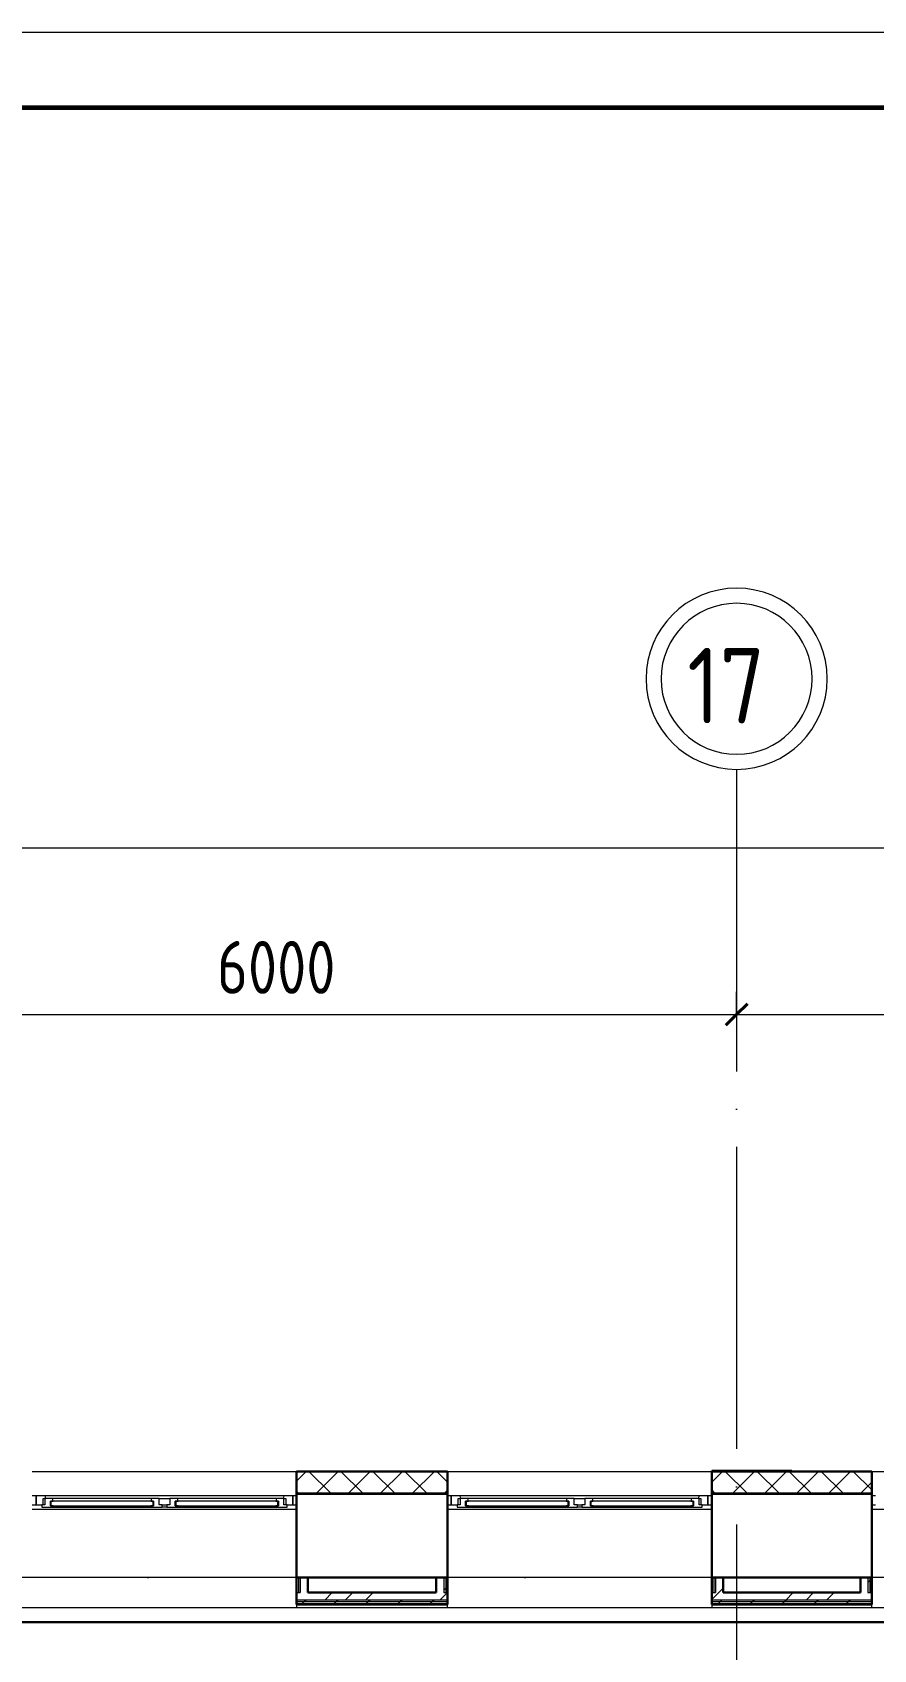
# Model space of a CAD drawing. Header units: millimetres. Extents: x -1073752 to 1436911, y -1379358 to 94781.
# Drawn here: x -1013732 to -1008160, y -871098 to -860388 of the extents above; entities that cross this region are included whole.
import ezdxf

# ---------------------------------------------------------------- set-up
doc = ezdxf.new("R2010")
doc.units = ezdxf.units.MM
doc.linetypes.add('ADSK_Линия сетки', pattern=[25, 20, -2.5, 0, -2.5])
for name, color, linetype, lineweight in [('_ Окна', 7, 'Continuous', 9), ('лс', 5, 'Continuous', 30), ('Ограждение', 252, 'Continuous', 9), ('Окна', 7, 'Continuous', 9), ('Оси', 252, 'Continuous', 9), ('ОФ_рамка', 8, 'Continuous', 60), ('Размеры', 250, 'Continuous', 9), ('Стены внутренние', 7, 'Continuous', 18), ('Стены наружные', 7, 'Continuous', 18), ('Стены штриховка', 7, 'Continuous', 9)]:
    doc.layers.add(name, color=color, linetype=linetype, lineweight=lineweight)
doc.styles.add('GOST Common_2', font='', dxfattribs={"width": 0.9, "height": 250})
doc.styles.add('GOST Common_4', font='', dxfattribs={"height": 7})
doc.styles.get('GOST Common_2').set_extended_font_data('GOST type B')
doc.styles.get('GOST Common_4').set_extended_font_data('GOST 2.304 type A')

# ---------------------------------------------------------------- blocks, each defined once
blk = doc.blocks.new('1 этаж')
at = {"layer": '_ Окна', "color": 251, "true_color": 0x636466}
for p, q in [((-21296, 27396), (-21321, 27396)), ((-21321, 27338), (-21296, 27338)), ((-21296, 27338), (-21296, 27396)), ((-21198, 27362), (-21201, 27362)), ((-21201, 27362), (-21201, 27330)), ((-21201, 27330), (-21198, 27330)), ((-20521, 27362), (-21198, 27362)), ((-21198, 27362), (-21198, 27330)), ((-21198, 27330), (-21198, 27362)), ((-21198, 27330), (-20521, 27330)), ((-20521, 27330), (-20521, 27362)), ((-20521, 27362), (-20521, 27330)), ((-20518, 27362), (-20521, 27362)), ((-20521, 27330), (-20518, 27330)), ((-20518, 27330), (-20518, 27362)), ((-20371, 27362), (-20374, 27362)), ((-20374, 27362), (-20374, 27330)), ((-20374, 27330), (-20371, 27330)), ((-19694, 27362), (-20371, 27362)), ((-20371, 27362), (-20371, 27330)), ((-20371, 27330), (-20371, 27362)), ((-20371, 27330), (-19694, 27330)), ((-19694, 27330), (-19694, 27362)), ((-19694, 27362), (-19694, 27330)), ((-19691, 27362), (-19694, 27362)), ((-19694, 27330), (-19691, 27330)), ((-19691, 27330), (-19691, 27362)), ((-19571, 27396), (-19596, 27396)), ((-19596, 27396), (-19596, 27338)), ((-19596, 27338), (-19571, 27338)), ((-18546, 27396), (-18571, 27396)), ((-18571, 27338), (-18546, 27338)), ((-18546, 27338), (-18546, 27396)), ((-18448, 27362), (-18451, 27362)), ((-18451, 27362), (-18451, 27330)), ((-18451, 27330), (-18448, 27330)), ((-17771, 27362), (-18448, 27362)), ((-18448, 27362), (-18448, 27330)), ((-18448, 27330), (-18448, 27362)), ((-18448, 27330), (-17771, 27330)), ((-17771, 27330), (-17771, 27362)), ((-17771, 27362), (-17771, 27330)), ((-17768, 27362), (-17771, 27362)), ((-17771, 27330), (-17768, 27330)), ((-17768, 27330), (-17768, 27362)), ((-17621, 27362), (-17624, 27362)), ((-17624, 27362), (-17624, 27330)), ((-17624, 27330), (-17621, 27330)), ((-16944, 27362), (-17621, 27362)), ((-17621, 27362), (-17621, 27330)), ((-17621, 27330), (-17621, 27362)), ((-17621, 27330), (-16944, 27330)), ((-16944, 27330), (-16944, 27362)), ((-16944, 27362), (-16944, 27330)), ((-16941, 27362), (-16944, 27362)), ((-16944, 27330), (-16941, 27330)), ((-16941, 27330), (-16941, 27362)), ((-16821, 27396), (-16846, 27396)), ((-16846, 27396), (-16846, 27338)), ((-16846, 27338), (-16821, 27338)), ((-15736, 27396), (-15761, 27396)), ((-15761, 27338), (-15736, 27338))]:
    blk.add_line(p, q, dxfattribs=at)
at = {"layer": '_ Окна', "color": 251, "lineweight": 18, "true_color": 0x636466}
for p, q in [((-21236, 27396), (-21296, 27396)), ((-21296, 27396), (-21296, 27338)), ((-21296, 27338), (-21258, 27338)), ((-21238, 27338), (-21258, 27338)), ((-21258, 27338), (-21258, 27321)), ((-21258, 27321), (-21202, 27321)), ((-21250, 27338), (-21250, 27379)), ((-21250, 27379), (-21238, 27379)), ((-21238, 27379), (-21238, 27338)), ((-21187, 27379), (-21238, 27379)), ((-21232, 27379), (-21236, 27396)), ((-21202, 27321), (-21201, 27322)), ((-21201, 27330), (-21201, 27362)), ((-21201, 27362), (-21183, 27362)), ((-21183, 27330), (-21201, 27330)), ((-21201, 27322), (-21200, 27321)), ((-21200, 27321), (-21185, 27321)), ((-21183, 27362), (-21187, 27379)), ((-21185, 27321), (-21183, 27330)), ((-20531, 27379), (-20536, 27362)), ((-20536, 27362), (-20518, 27362)), ((-20518, 27330), (-20536, 27330)), ((-20536, 27330), (-20533, 27321)), ((-20533, 27321), (-20519, 27321)), ((-20481, 27379), (-20531, 27379)), ((-20519, 27321), (-20518, 27322)), ((-20518, 27362), (-20518, 27330)), ((-20518, 27322), (-20517, 27321)), ((-20517, 27321), (-20461, 27321)), ((-20481, 27338), (-20481, 27379)), ((-20461, 27338), (-20481, 27338)), ((-20461, 27321), (-20461, 27338)), ((-20411, 27338), (-20431, 27338)), ((-20431, 27338), (-20431, 27321)), ((-20431, 27321), (-20375, 27321)), ((-20411, 27379), (-20411, 27338)), ((-20360, 27379), (-20411, 27379)), ((-20375, 27321), (-20374, 27322)), ((-20374, 27330), (-20374, 27362)), ((-20374, 27362), (-20356, 27362)), ((-20356, 27330), (-20374, 27330)), ((-20374, 27322), (-20373, 27321)), ((-20373, 27321), (-20358, 27321)), ((-20356, 27362), (-20360, 27379)), ((-20358, 27321), (-20356, 27330)), ((-19704, 27379), (-19709, 27362)), ((-19709, 27362), (-19691, 27362)), ((-19691, 27330), (-19709, 27330)), ((-19709, 27330), (-19706, 27321)), ((-19706, 27321), (-19692, 27321)), ((-19654, 27379), (-19704, 27379)), ((-19692, 27321), (-19691, 27322)), ((-19691, 27362), (-19691, 27330)), ((-19691, 27322), (-19690, 27321)), ((-19690, 27321), (-19634, 27321)), ((-19655, 27396), (-19660, 27379)), ((-19596, 27396), (-19655, 27396)), ((-19654, 27338), (-19654, 27379)), ((-19654, 27379), (-19642, 27379)), ((-19634, 27338), (-19654, 27338)), ((-19642, 27379), (-19642, 27338)), ((-19634, 27321), (-19634, 27338)), ((-19634, 27338), (-19596, 27338)), ((-19596, 27338), (-19596, 27396)), ((-18486, 27396), (-18546, 27396)), ((-18546, 27396), (-18546, 27338)), ((-18546, 27338), (-18508, 27338)), ((-18488, 27338), (-18508, 27338)), ((-18508, 27338), (-18508, 27321)), ((-18508, 27321), (-18452, 27321)), ((-18500, 27338), (-18500, 27379)), ((-18500, 27379), (-18488, 27379)), ((-18488, 27379), (-18488, 27338)), ((-18437, 27379), (-18488, 27379)), ((-18482, 27379), (-18486, 27396)), ((-18452, 27321), (-18451, 27322)), ((-18451, 27330), (-18451, 27362)), ((-18451, 27362), (-18433, 27362)), ((-18433, 27330), (-18451, 27330)), ((-18451, 27322), (-18450, 27321)), ((-18450, 27321), (-18435, 27321)), ((-18433, 27362), (-18437, 27379)), ((-18435, 27321), (-18433, 27330)), ((-17781, 27379), (-17786, 27362)), ((-17786, 27362), (-17768, 27362)), ((-17768, 27330), (-17786, 27330)), ((-17786, 27330), (-17783, 27321)), ((-17783, 27321), (-17769, 27321)), ((-17731, 27379), (-17781, 27379)), ((-17769, 27321), (-17768, 27322)), ((-17768, 27362), (-17768, 27330)), ((-17768, 27322), (-17767, 27321)), ((-17767, 27321), (-17711, 27321)), ((-17731, 27338), (-17731, 27379)), ((-17711, 27338), (-17731, 27338)), ((-17711, 27321), (-17711, 27338)), ((-17661, 27338), (-17681, 27338)), ((-17681, 27338), (-17681, 27321)), ((-17681, 27321), (-17625, 27321)), ((-17661, 27379), (-17661, 27338)), ((-17610, 27379), (-17661, 27379)), ((-17625, 27321), (-17624, 27322)), ((-17624, 27330), (-17624, 27362)), ((-17624, 27362), (-17606, 27362)), ((-17606, 27330), (-17624, 27330)), ((-17624, 27322), (-17623, 27321)), ((-17623, 27321), (-17608, 27321)), ((-17606, 27362), (-17610, 27379)), ((-17608, 27321), (-17606, 27330)), ((-16954, 27379), (-16959, 27362)), ((-16959, 27362), (-16941, 27362)), ((-16941, 27330), (-16959, 27330)), ((-16959, 27330), (-16956, 27321)), ((-16956, 27321), (-16942, 27321)), ((-16904, 27379), (-16954, 27379)), ((-16942, 27321), (-16941, 27322)), ((-16941, 27362), (-16941, 27330)), ((-16941, 27322), (-16940, 27321)), ((-16940, 27321), (-16884, 27321)), ((-16905, 27396), (-16910, 27379)), ((-16846, 27396), (-16905, 27396)), ((-16904, 27338), (-16904, 27379)), ((-16904, 27379), (-16892, 27379)), ((-16884, 27338), (-16904, 27338)), ((-16892, 27379), (-16892, 27338)), ((-16884, 27321), (-16884, 27338)), ((-16884, 27338), (-16846, 27338)), ((-16846, 27338), (-16846, 27396))]:
    blk.add_line(p, q, dxfattribs=at)
at = {"layer": 'Ограждение', "color": 251, "true_color": 0x636466}
for p, q in [((-19571, 27306), (-21321, 27306)), ((-16821, 27306), (-18571, 27306)), ((-14011, 27306), (-15761, 27306)), ((-19571, 26856), (-21321, 26856)), ((-16821, 26856), (-18571, 26856)), ((-14011, 26856), (-15761, 26856)), ((-19571, 26676), (-19571, 26656)), ((-18571, 26656), (-18571, 26676)), ((-16821, 26676), (-16821, 26656)), ((-15761, 26656), (-15761, 26676)), ((-11051, 26656), (-25251, 26656)), ((-19571, 26656), (-21321, 26656)), ((-16821, 26656), (-18571, 26656)), ((-14011, 26656), (-15761, 26656))]:
    blk.add_line(p, q, dxfattribs=at)
at = {"layer": 'Окна', "color": 251, "true_color": 0x636466}
for p, q in [((-19655, 27396), (-21236, 27396)), ((-21202, 27321), (-21200, 27321)), ((-20531, 27379), (-21187, 27379)), ((-21185, 27321), (-20533, 27321)), ((-20519, 27321), (-20517, 27321)), ((-20481, 27379), (-20411, 27379)), ((-20461, 27338), (-20431, 27338)), ((-20431, 27321), (-20461, 27321)), ((-20375, 27321), (-20373, 27321)), ((-19704, 27379), (-20360, 27379)), ((-20358, 27321), (-19706, 27321)), ((-19692, 27321), (-19690, 27321)), ((-16905, 27396), (-18486, 27396)), ((-18452, 27321), (-18450, 27321)), ((-17781, 27379), (-18437, 27379)), ((-18435, 27321), (-17783, 27321)), ((-17769, 27321), (-17767, 27321)), ((-17731, 27379), (-17661, 27379)), ((-17711, 27338), (-17681, 27338)), ((-17681, 27321), (-17711, 27321)), ((-17625, 27321), (-17623, 27321)), ((-16954, 27379), (-17610, 27379)), ((-17608, 27321), (-16956, 27321)), ((-16942, 27321), (-16940, 27321))]:
    blk.add_line(p, q, dxfattribs=at)
at = {"layer": 'Оси', "color": 251, "linetype": 'ADSK_Линия сетки', "ltscale": 100, "true_color": 0x636466}
for p, q in [((-16656, 32207), (-16656, -33770)), ((-806, 26856), (-72528, 26856))]:
    blk.add_line(p, q, dxfattribs=at)
at = {"layer": 'Оси', "color": 251, "lineweight": 20, "true_color": 0x636466}
for radius, start, end in [(600, 0, 180), (500, 0, 180), (600, 180, 0), (500, 180, 0)]:
    blk.add_arc((-16656, 32807), radius, start, end, dxfattribs=at)
at = {"layer": 'Размеры', "color": 251, "lineweight": 20, "true_color": 0x636466}
for p, q in [((-58606, 31688), (-4706, 31688)), ((-16656, 30583), (-16656, 30733)), ((-16656, 30583), (-16656, 30733)), ((-22656, 30583), (-16656, 30583)), ((-16656, 30583), (-16656, 30533)), ((-16656, 30583), (-7556, 30583)), ((-16656, 30583), (-16656, 30533))]:
    blk.add_line(p, q, dxfattribs=at)
at = {"layer": 'Размеры', "color": 251, "lineweight": 40, "true_color": 0x636466}
for q in [(-16585, 30654), (-16585, 30654), (-16727, 30513), (-16727, 30513)]:
    blk.add_line((-16656, 30583), q, dxfattribs=at)
at = {"layer": 'Стены внутренние', "color": 251, "true_color": 0x636466}
for p, q in [((-21321, 27558), (-19571, 27558)), ((-18571, 27558), (-16821, 27558)), ((-15761, 27558), (-14011, 27558)), ((-18571, 27406), (-19571, 27406)), ((-15761, 27406), (-16821, 27406))]:
    blk.add_line(p, q, dxfattribs=at)
at = {"layer": 'Стены внутренние', "color": 251, "lineweight": 30, "true_color": 0x636466}
for p, q in [((-18571, 27558), (-19571, 27558)), ((-19571, 27558), (-19571, 27416)), ((-18571, 27416), (-18571, 27558)), ((-15761, 27558), (-16821, 27558)), ((-16821, 27558), (-16821, 27416)), ((-15761, 27416), (-15761, 27558)), ((-19571, 26856), (-19571, 27406)), ((-18571, 26856), (-18571, 27406)), ((-16821, 26856), (-16821, 27406)), ((-15761, 26856), (-15761, 27406)), ((-18646, 26856), (-19496, 26856)), ((-15836, 26856), (-16746, 26856))]:
    blk.add_line(p, q, dxfattribs=at)
at = {"layer": 'Стены внутренние', "color": 251, "linetype": 'Continuous', "lineweight": 9, "true_color": 0x636466}
for p, q in [((-19569, 27496), (-19509, 27556)), ((-19347, 27416), (-19487, 27556)), ((-19437, 27416), (-19297, 27556)), ((-19135, 27416), (-19275, 27556)), ((-19225, 27416), (-19085, 27556)), ((-19141, 27558), (-19142, 27556)), ((-18923, 27416), (-19063, 27556)), ((-19049, 27556), (-19051, 27558)), ((-19012, 27416), (-18872, 27556)), ((-18711, 27416), (-18851, 27556)), ((-18800, 27416), (-18660, 27556)), ((-18573, 27490), (-18639, 27556)), ((-16819, 27489), (-16751, 27556)), ((-16589, 27416), (-16729, 27556)), ((-16679, 27416), (-16539, 27556)), ((-16677, 27558), (-16678, 27556)), ((-16377, 27416), (-16517, 27556)), ((-16467, 27416), (-16327, 27556)), ((-16165, 27416), (-16305, 27556)), ((-16255, 27416), (-16115, 27556)), ((-16234, 27556), (-16235, 27558)), ((-15953, 27416), (-16093, 27556)), ((-16043, 27416), (-15903, 27556)), ((-15763, 27438), (-15881, 27556)), ((-19559, 27416), (-19569, 27426)), ((-18588, 27416), (-18573, 27432)), ((-16819, 27516), (-16821, 27513)), ((-16802, 27416), (-16819, 27434)), ((-15830, 27416), (-15763, 27484))]:
    blk.add_line(p, q, dxfattribs=at)
at = {"layer": 'Стены наружные', "color": 251, "lineweight": 30, "true_color": 0x636466}
for p, q in [((-16291, 27563), (-16821, 27563)), ((-16821, 27563), (-16821, 27558)), ((-16291, 27558), (-16291, 27563)), ((-19571, 27416), (-19571, 27406)), ((-18571, 27406), (-18571, 27416)), ((-16821, 27416), (-16821, 27406)), ((-15761, 27406), (-15761, 27416)), ((-19571, 26856), (-19571, 26681)), ((-19496, 26856), (-19571, 26856)), ((-19496, 26756), (-19496, 26856)), ((-18646, 26856), (-18646, 26756)), ((-18571, 26856), (-18646, 26856)), ((-18571, 26681), (-18571, 26856)), ((-16821, 26856), (-16821, 26681)), ((-16746, 26856), (-16821, 26856)), ((-16746, 26756), (-16746, 26856)), ((-15836, 26856), (-15836, 26756)), ((-15761, 26856), (-15836, 26856)), ((-15761, 26681), (-15761, 26856)), ((-19571, 26676), (-19571, 26681)), ((-19571, 26676), (-18571, 26676)), ((-19496, 26756), (-18646, 26756)), ((-18571, 26676), (-18571, 26681)), ((-16821, 26676), (-16821, 26681)), ((-16821, 26676), (-15761, 26676)), ((-16746, 26756), (-15836, 26756)), ((-15761, 26676), (-15761, 26681))]:
    blk.add_line(p, q, dxfattribs=at)
at = {"layer": 'Стены наружные', "color": 251, "linetype": 'Continuous', "lineweight": 9, "true_color": 0x636466}
for p, q in [((-16674, 27563), (-16677, 27558)), ((-16589, 27562), (-16590, 27563)), ((-16322, 27563), (-16324, 27560)), ((-18596, 26772), (-18583, 26785)), ((-18583, 26785), (-18571, 26797)), ((-16821, 26850), (-16815, 26856)), ((-16774, 26756), (-16746, 26785)), ((-15786, 26824), (-15773, 26837)), ((-15773, 26837), (-15761, 26849)), ((-19540, 26676), (-19535, 26681)), ((-19535, 26681), (-19523, 26694)), ((-19523, 26694), (-19510, 26706)), ((-19384, 26706), (-19334, 26756)), ((-19323, 26681), (-19311, 26694)), ((-19311, 26694), (-19298, 26706)), ((-19249, 26706), (-19199, 26756)), ((-19116, 26676), (-19111, 26681)), ((-19114, 26706), (-19064, 26756)), ((-19111, 26681), (-19099, 26694)), ((-19099, 26694), (-19086, 26706)), ((-18899, 26681), (-18886, 26694)), ((-18886, 26694), (-18874, 26706)), ((-18692, 26676), (-18687, 26681)), ((-18687, 26681), (-18674, 26694)), ((-18674, 26694), (-18662, 26706)), ((-18621, 26706), (-18571, 26756)), ((-16821, 26710), (-16774, 26756)), ((-16778, 26681), (-16765, 26694)), ((-16765, 26694), (-16753, 26706)), ((-16570, 26676), (-16565, 26681)), ((-16565, 26681), (-16553, 26694)), ((-16553, 26694), (-16540, 26706)), ((-16353, 26681), (-16341, 26694)), ((-16341, 26694), (-16328, 26706)), ((-16331, 26706), (-16281, 26756)), ((-16196, 26706), (-16146, 26756)), ((-16146, 26676), (-16141, 26681)), ((-16141, 26681), (-16129, 26694)), ((-16129, 26694), (-16116, 26706)), ((-16061, 26706), (-16011, 26756)), ((-15929, 26681), (-15917, 26694)), ((-15917, 26694), (-15904, 26706))]:
    blk.add_line(p, q, dxfattribs=at)
at = {"layer": 'Стены штриховка', "color": 251, "true_color": 0x636466}
for p, q in [((-19569, 27416), (-19569, 27556)), ((-19569, 27556), (-18573, 27556)), ((-18573, 27556), (-18573, 27416)), ((-16819, 27416), (-16819, 27556)), ((-16819, 27556), (-15763, 27556)), ((-15763, 27556), (-15763, 27416)), ((-19571, 27416), (-18571, 27416)), ((-16821, 27416), (-15761, 27416)), ((-19558, 26856), (-19558, 26756)), ((-19546, 26856), (-19546, 26756)), ((-18596, 26856), (-18596, 26756)), ((-18583, 26856), (-18583, 26756)), ((-16808, 26856), (-16808, 26756)), ((-16796, 26856), (-16796, 26756)), ((-15786, 26856), (-15786, 26756)), ((-15773, 26856), (-15773, 26756)), ((-19571, 26756), (-19546, 26756)), ((-18571, 26706), (-19571, 26706)), ((-18571, 26694), (-19571, 26694)), ((-18571, 26681), (-19571, 26681)), ((-19571, 26681), (-18571, 26681)), ((-18596, 26756), (-18571, 26756)), ((-16821, 26756), (-16796, 26756)), ((-15761, 26706), (-16821, 26706)), ((-15761, 26694), (-16821, 26694)), ((-15761, 26681), (-16821, 26681)), ((-16821, 26681), (-15761, 26681)), ((-15786, 26756), (-15761, 26756))]:
    blk.add_line(p, q, dxfattribs=at)
at = {"layer": 'Оси', "color": 251, "true_color": 0x636466, "style": 'GOST Common_2', "width": 0.9}
blk.add_text('17', height=500, dxfattribs=at).set_placement((-16983, 32512))
at = {"layer": 'Размеры', "color": 251, "lineweight": 20, "true_color": 0x636466, "insert": (-20097, 31071), "char_height": 350, "width": 1059.58, "attachment_point": 1, "line_spacing_factor": 1.022761, "style": 'GOST Common_4'}
blk.add_mtext('6000', dxfattribs=at)
blk = doc.blocks.new('А0')
at = {"layer": 'ОФ_рамка', "color": 0, "linetype": 'Continuous', "lineweight": 5, "ltscale": 100}
blk.add_lwpolyline([(341068, -309617), (222168, -309617)], dxfattribs=at)
at = {"layer": 'ОФ_рамка', "color": 0, "linetype": 'Continuous', "ltscale": 100}
blk.add_lwpolyline([(340568, -310117), (224168, -310117)], dxfattribs=at)

msp = doc.modelspace()

# ---------------------------------------------------------------- linework, layer by layer
at = {"layer": 'лс'}
msp.add_line((-1005243.9, -870915.9), (-1018104.8, -870915.9), dxfattribs=at)

# ---------------------------------------------------------------- block references
msp.add_blockref('1 этаж', (-992411.4, -897475.7))
at = {"layer": 'ОФ_рамка', "color": 0, "lineweight": -2}
msp.add_blockref('А0', (-1293843.1, -550771.2), dxfattribs=at)

doc.saveas('drawing.dxf')
